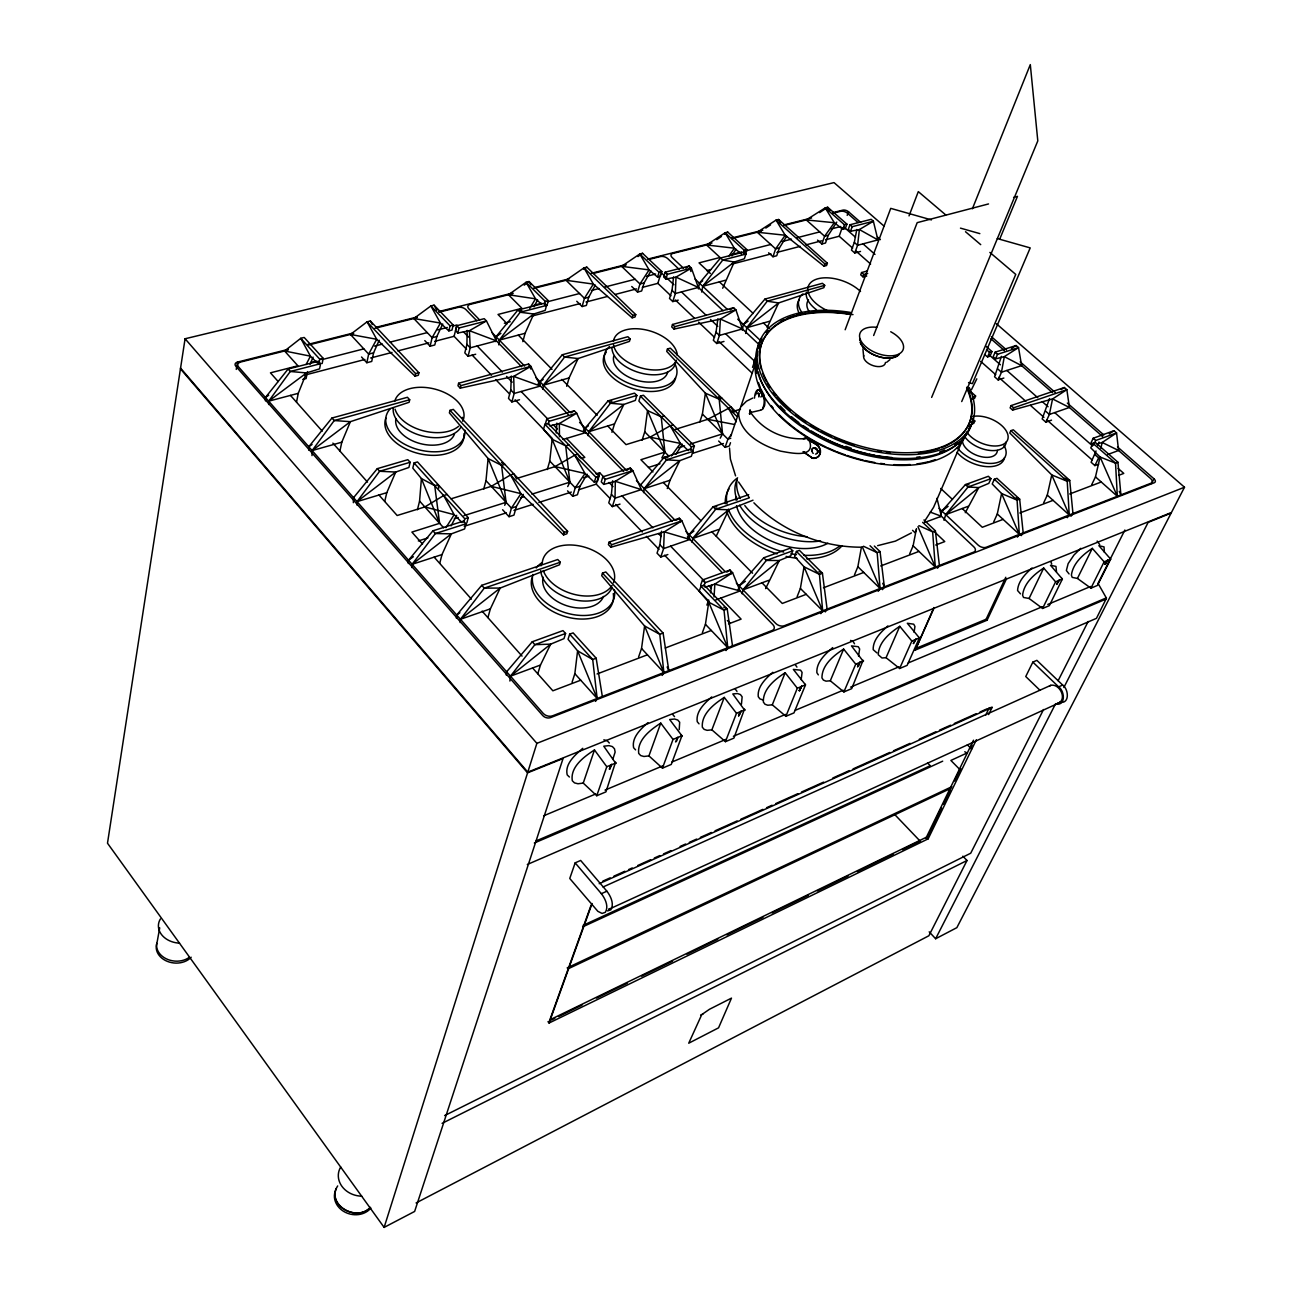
<?xml version="1.0" encoding="UTF-8"?>
<svg xmlns="http://www.w3.org/2000/svg" width="1292" height="1292" viewBox="0 0 1292 1292"><rect width="100%" height="100%" fill="white"/><g stroke="black" fill="none" stroke-linecap="round" stroke-linejoin="round"><path stroke-width="1.5" d="M265.425 400.843L265.441 397.484L288.1 369.027L318.43 361.243L320.626 363.666L319.576 368.85L306.511 372.936L268.688 401.166L268.671 404.525M475.698 354.25L468.075 356.285L464.813 352.877L466.913 344.415L467.171 330.413M308.707 450.117L308.772 446.774L331.963 418.027L407.432 397.29L409.709 399.745L409.112 402.296L350.39 421.677L312.131 450.569L312.002 455.592M519.513 399.745L511.874 401.925L508.499 398.404L510.776 389.942L511.341 376.037M750.394 412.826L750.474 411.163L749.796 414.248L749.99 409.79L751.266 413.375C763.62 430.737 784.405 440.362 805.95 438.602M353.346 502.685L353.556 497.695L377.296 468.657L407.804 459.694L410.145 462.278L408.902 467.462L395.74 472.048L357.028 501.635L356.867 504.962M738.636 413.698C739.945 433.95 763.297 446.289 780.82 451.199C789.88 452.652 814.574 458.757 809.89 442.042A5.313 4.167 46.1 0 0 807.807 439.506M556.254 432.965L556.884 423.098M714.024 597.017L714.864 584.097L732.596 572.695L740.09 590.945L772.858 624.585A6.315 4.086 21.2 0 1 772.212 630.448L552.524 715.833A6.799 4.716 17.3 0 1 543.221 713.41L238.6 366.944A6.185 3.714 10.8 0 1 240.667 362.035L287.987 350.148M408.304 563.506L408.53 560.211L432.933 530.818L463.553 521.096L465.976 523.777L464.603 528.945L451.392 533.854L412.132 564.313L411.89 567.608M417.429 509.775L419.577 501.07L421.418 478.573L412.81 468.14L414.054 462.956L417.51 461.938L468.237 517.672L466.864 522.84M456.415 618.303L456.722 615.024L481.738 585.324L557.756 559.517L560.276 562.246L559.501 564.782L500.182 588.054L460.453 619.272L460.146 622.534M620.015 504.106L612.36 506.609L608.758 502.846L611.407 494.416L612.699 480.753M483.676 489.248L485.986 480.656L488.118 458.531L449.374 412.875L450.004 410.339L453.314 409.402L567.64 531.287L566.865 533.806L563.554 534.92L520.934 493.657L510.534 474.955L491.267 486.357L451.053 498.809M495.563 341.572L496.047 336.744L517.914 310.015L544.32 303.249L546.532 305.445L545.192 310.387L533.758 314.004L499.326 340.119L498.857 344.932M1056.501 571.855L1055.968 566.413L1050.493 565.282L1062.363 579.026L1049.346 605.641L1042.596 608.467L1029.078 598.471L1023.522 597.469L1022.602 595.257C1023.829 583.273 1034.198 574.278 1043.71 568.044L1055.58 581.82L1042.596 608.467M547.291 469.545L549.746 461.05L552.152 439.28L543.512 429.364L544.933 424.325L548.115 423.372L599.052 476.167L597.518 481.205L594.336 482.223L585.018 473.47L574.682 455.188L555.043 466.606L517.091 478.363M678.235 300.132L672.793 301.585L669.514 298.452L672.034 290.393L673.568 276.94M539.475 385.743L539.943 381.738L562.295 354.751L627.896 336.728L630.189 338.972L629.446 341.395L578.105 358.53L543.334 385.21L542.85 389.215M506.238 675.022L506.625 671.775L532.256 641.769L562.973 630.625L565.589 633.484L563.974 638.636L550.667 644.143L510.485 676.168L509.888 681.029M572.065 682.289L574.843 673.665L577.605 650.845L568.044 639.298L569.659 634.162L573.131 632.902L596.161 658.209L602.33 696.469M667.851 554.543L660.761 557.03L657.03 553.138L659.857 544.723L661.52 531.206M1104.369 552.298L1104.03 546.887L1098.878 545.692L1110.668 559.129L1097.409 585.438L1090.916 588.183L1077.431 578.445L1072.182 577.379L1071.391 575.166C1072.909 563.409 1082.922 554.526 1092.321 548.357L1104.127 561.826L1090.916 588.183M642.092 440.168L644.74 431.851L647.518 410.598L638.878 401.053L640.428 396.127L643.416 395.239L694.402 445.934L692.738 450.86M612.828 759.308L615.137 752.073L614.491 748.795L612.408 746.598L609.033 745.613L603.768 746.195L615.848 763.491M638.603 656.982L641.543 648.455L644.595 625.99L601.684 575.651L602.476 573.131L605.803 571.968L663.103 633.064L668.82 670.629L667.14 666.963M723.972 341.443L716.737 343.51L713.346 340.28L716.026 332.205L717.867 318.833M584.646 432.126L585.211 428.137L608.064 400.875L634.501 393.123L636.859 395.465L635.325 400.407L623.842 404.444L588.7 431.722L588.135 435.695M699.65 422.339L702.412 414.118L705.4 393.188L666.688 351.359L667.447 348.953L670.322 348.146L738.12 413.908M702.363 632.725L705.432 624.311L708.743 602.185L699.198 591.268L700.991 586.261L704.172 585.098L727.218 608.984L732.499 645.871M884.083 226.132L834.018 182.608L185.079 338.762L107.494 843.208L384.128 1227.4L414.635 1211.444L563.054 758.533L527.572 772.858L384.128 1227.4M710.503 592.867L711.682 585.244M741.463 704.124L742.141 696.824L740.445 694.579L737.506 693.529L732.79 693.949L744.773 710.358M643.577 492.607L644.256 488.651L666.543 459.823L692.98 451.392L690.542 448.97L664.104 457.368L640.622 484.936M797.116 596.694L800.378 588.425L804.06 566.833L794.532 556.367L796.437 551.458L799.425 550.36L822.423 573.228L827.106 609.097L825.281 611.923M236.258 369.415L237.518 362.083L288.294 349.341M698.407 288.94L699.44 283.174L720.532 257.996L743.691 252.053L745.904 254.072L744.337 258.788L734.244 262.018L702.735 286.275L701.701 292.04M159.707 927.85L157.253 941.432A19.235 14.987 6 0 0 166.184 958.761A19.235 14.987 6 0 0 189.423 957.243M854.497 574.859L857.872 566.687L861.393 547.356M858.518 656.174L859.648 648.972L858.276 646.727L851.476 645.887L863.347 661.488M688.329 538.554L689.088 534.613L713.103 506.771L748.714 494.675M692.076 542.382L692.835 538.441L715.639 509.306L749.36 497.824M860.52 251.439L854.755 252.99L851.476 250.083L854.319 242.379L856.822 229.475M909.665 553.88L913.121 545.805L916.448 528.67M296.546 402.103L298.258 393.333L306.511 372.936L290.28 371.482L288.1 369.027M307.48 371.579L306.107 378.572L302.716 379.444M742.27 330.267L743.417 324.502L764.945 299.082L822.423 283.303L824.7 285.354L823.86 287.68L778.608 302.942L746.808 327.7L745.662 333.449M318.736 364.409L319.77 359.224L300.761 338.31L284.579 350.988L297.903 365.798L270.448 372.839L278.2 381.56M322.16 363.536L323.194 358.352L304.185 337.454L300.761 338.31L310.419 356.156L317.348 363.036M1006.516 578.768L987.088 620.208L915.253 650.086L933.906 607.531M730.723 436.421L756.401 360.775M993.693 521.92L997.295 513.99L1001.607 493.544L992.224 483.983L994.323 479.284L996.923 478.331L1019.663 499.148L1023.183 532.885L1021.245 535.615M339.925 450.956L341.799 442.187L350.39 421.677L334.224 420.546L331.963 418.027M373.582 352.845L371.708 361.453L366.815 362.729L368.672 354.105L376.699 339.279L367.09 321.805L350.455 334.45L368.672 354.105L373.582 352.845L379.186 340.232M738.281 589.814L739.137 585.906L763.733 557.789L790.123 548.212L792.739 550.812L790.833 555.721L779.318 560.534L743.013 589.863L742.141 593.787M1043.629 502.927L1047.295 495.094L1051.769 474.939L1009.795 432.982L1010.812 430.688L1013.316 429.816L1069.711 480.349L1072.958 513.538L1070.987 516.235M679.221 729.609L679.673 722.26L677.783 720.048L674.634 719.014L669.66 719.515L681.918 735.778L671.275 764.428L662.457 768.142L648.923 755.901L643.917 756.482L640.687 755.562L638.7 753.414C637.021 739.848 650.57 729.673 660.761 723.116L673.019 739.428L662.457 768.142M1091.74 484.613L1095.487 476.877L1100.073 457.013L1090.787 447.888L1092.967 443.301L1095.374 442.429L1117.935 462.245L1120.907 494.901L1119.243 491.38M1100.849 448.259L1102.189 442.462L1116.563 432.933L1114.011 430.704L1093.177 438.263L1090.997 442.849L1093.549 445.094M384.741 501.409L386.793 492.656L395.74 472.048L379.622 471.273L377.296 468.657M415.039 376.166L415.636 373.63L367.09 321.805L370.384 320.997L418.931 372.758L418.333 375.278L415.039 376.166L376.699 339.279L350.455 334.45M436.841 336.485L434.806 344.98L430.107 346.208L432.109 337.713L440.427 323.048L430.882 305.946L413.828 318.526L432.109 337.713L436.841 336.485L442.736 324.017M448.825 330.881L450.052 325.842L430.882 305.946L434.047 305.154L453.217 325.035L451.99 330.074L448.825 330.881L440.427 323.048L413.828 318.526M456.819 325.713L459.031 327.99L486.454 320.933L484.242 318.672L456.819 325.713L455.592 330.752L457.804 333.029L469.416 330.687L486.454 320.933L496.419 340.878L521.613 366.75M457.804 333.029L459.031 327.99M466.573 349.292L454.09 336.308L456.9 324.986L453.072 325.972M460.259 388.149L460.889 385.63L530.867 366.347L528.573 364.021L458.612 383.24L457.982 385.759L460.259 388.149L513.683 376.408L530.867 366.347L540.411 386.033L514.168 393.462L511.874 401.925M468.075 356.285L470.207 347.823L469.416 330.687L496.419 340.878L470.207 347.823L466.913 344.415M337.68 1185.927C325.681 1204.612 356.98 1222.539 370.287 1207.277M439.732 563.312L441.993 554.575L451.392 533.854L435.372 533.531L432.933 530.818M463.86 522.21L464.781 518.77L414.054 462.956M522.84 341.653L525.085 333.304L533.758 314.004L520.143 312.244L517.914 310.015L521.807 310.532M544.417 304.718L545.321 301.424L526.07 282.27L508.467 294.754L521.936 308.303L498.001 314.457L507.158 323.759M546.952 305.59L548.293 300.665L529.058 281.527L526.07 282.27L535.534 298.823L541.154 303.846M1003.852 378.055L998.135 379.929L994.565 376.763L1001.413 356.35M502.604 509.742L509.032 516.703L511.438 508.111L520.934 493.657L491.267 486.357M801.169 679.657L802.09 672.421L800.572 670.16L793.353 669.418L805.514 684.841L793.982 712.893L785.875 716.301L772.293 704.818L767.787 705.238L764.977 704.237L763.362 702.057C762.764 688.959 775.168 679.221 785.165 672.728L797.342 688.216L785.875 716.301M523.26 494.352L516.364 506.529L513.958 515.12L509.032 516.703M487.924 617.56L490.379 608.855L500.182 588.054L484.258 588.135L481.738 585.324M545.385 423.905L546.823 418.866L574.31 410.791L576.668 413.198L585.777 432.594L563.005 439.474M548.212 424.664L549.165 421.305L576.668 413.198L559.355 423.55L549.681 425.875M576.749 301.278L582.094 306.543L584.436 298.323L593.351 284.095L583.968 267.88L566.041 280.283L533.774 288.391M595.289 285.096L588.716 297.225L586.374 305.429L582.094 306.543M566.703 386.276L569.11 377.926L578.105 358.53L564.588 357.06L562.295 354.751M567.559 490.863L572.695 496.273L575.247 487.795L585.018 473.47L555.043 466.606M631.74 286.501L637.537 292.073L639.976 283.965L649.101 269.899L639.782 253.991L621.581 266.33L639.976 283.965L644.11 282.9L650.91 270.9M579.026 489.636L596.242 484.129L599.666 472.743L603.671 476.893M642.334 287.389L657.87 283.352L660.567 274.389M940.172 516.687L941.884 511.034L965.447 484.613L988.348 476.296L990.932 478.654L988.832 483.353L978.771 487.601L945.712 514.636L944 520.288M563.554 534.92L564.313 532.385L567.64 531.287M587.166 474.196L579.979 486.277L577.427 494.755L572.695 496.273M588.716 297.225L584.436 298.323L566.041 280.283L593.351 284.095L632.143 317.8L632.87 315.377L635.761 314.602L586.843 267.153L583.968 267.88L632.87 315.377M644.11 282.9L641.656 290.991L637.537 292.073M635.761 314.602L635.018 317.008L632.143 317.8M594.336 482.223L595.87 477.184L599.052 476.167M657.58 277.086L659.049 272.273L661.827 271.562L660.357 276.359L657.58 277.086L649.101 269.899L621.581 266.33M1051.526 420.158L1045.842 422.161L1042.159 418.915L1049.524 398.582M537.795 673.697L540.46 665.041L550.667 644.143L534.872 644.676L532.256 641.769M611.94 432.287L614.508 423.921L623.842 404.444L610.422 403.249L608.064 400.875L611.891 401.231M665.154 272.208L667.366 274.308L691.382 268.122L689.169 266.039L665.154 272.208L663.668 277.005L665.881 279.104L676.007 277.118L691.382 268.122L698.342 287.438L723.035 310.694M603.703 484.403L605.254 479.364L632.773 470.595L630.335 468.092L602.815 476.845L601.264 481.868L603.703 484.403L615.315 481.318L632.773 470.595L641.333 489.603L672.147 521.241M665.881 279.104L667.366 274.308M976.8 378.863L971.471 389.683M672.793 301.585L675.345 293.526L676.007 277.118L698.342 287.438L675.345 293.526L672.034 290.393M180.557 368.123L527.798 772.148L536.874 743.352L1184.506 487.229L996.358 323.711M612.36 506.609L615.024 498.179L615.315 481.318L641.333 489.603L615.024 498.179L611.407 494.416M674.02 329.072L674.779 326.682L735.891 309.838L733.598 307.706L672.486 324.486L671.727 326.892L674.02 329.072L720.403 319.076L735.891 309.838L742.415 328.927L759.728 345.239M610.89 547.227L611.697 544.723L681.869 520.821L679.35 518.237L609.178 542.059L608.37 544.562L610.89 547.227L664.282 531.868L681.869 520.821L689.912 539.458L663.603 548.615L660.761 557.03M914.074 632.289L914.946 626.458L913.735 624.197L907.323 623.261L919.387 637.941L907.129 665.364L899.636 668.513L886.054 657.693L882 657.999L878.253 654.721C878.544 642.092 889.978 632.709 899.781 626.313L911.845 641.042L899.636 668.513M722.68 288.261L734.244 262.018L722.745 260.047L720.532 257.996M743.368 253.539L744.402 250.406L747.018 249.727L745.452 254.427M527.314 864.493L1096.456 618.335L1106.469 598.196L1098.022 583.354L1124.88 530.027M667.286 488.57L670.063 480.236L679.818 460.646L691.317 456.334L692.98 451.392M716.737 343.51L719.418 335.435L720.403 319.076L742.415 328.927L719.418 335.435L716.026 332.205M690.299 450.165L691.414 446.887L694.402 445.934M1098.684 464.183L1094.905 465.605L1091.126 462.261L1096.02 450.973M1097.829 445.611L1099.04 442.025M583.241 783.097L594.481 749.958L606.788 766.721L596.742 795.743L583.241 783.097L577.96 783.76L574.504 782.887L572.308 780.756C569.998 766.98 584.21 756.563 594.481 749.958M768.611 252.796L772.955 256.737L775.636 248.904L785.197 235.241L776.056 220.108L757.257 232.237L775.636 248.904L779.415 247.919L786.683 236.258M779.415 247.919L776.718 255.751L772.955 256.737M825.556 239.779L839.186 236.242L842.142 227.715M575.166 862.862L569.756 878.479L597.857 911.328L602.056 913.428L605.334 912.33C608.952 906.322 605.205 898.715 601.378 893.693L575.166 862.862L580.657 860.456L606.885 891.205C610.696 896.212 614.443 903.819 610.809 909.826L607.515 910.925M609.549 769.176L611.649 764.412L609.549 769.176L610.325 766.156M609.356 768.966L611.164 765.817M753.688 362.422L755.352 357.626M752.525 367.348L754.189 362.535L756.967 361.712M718.643 441.04L725.07 447.371L727.929 439.167L731.385 434.516M767.141 327.683L778.608 302.942L767.238 301.197L764.945 299.082M615.541 762.183L605.948 791.867L596.742 795.743M730.497 442.72L729.35 445.998L725.07 447.371M716.252 536.132L728.769 509.791L753.01 500.198M817.529 240.118L821.857 243.978L824.619 236.242L834.325 222.725L825.249 207.867L806.273 219.931L783.646 225.615M700.684 585.018L702.477 580.011L729.98 570.03L732.596 572.695L705.077 582.708L703.882 586.051M836.764 222.111L828.269 235.289L825.507 243.025L821.857 243.978M549.471 1020.922L591.09 905.159M592.075 903.512L549.084 1023.022L547.986 1021.649M757.257 232.237L785.197 235.241L824.038 266.184L824.877 263.891L827.397 263.213L778.591 219.478L776.056 220.108L824.877 263.891M648.923 755.901L660.761 723.116M827.397 263.213L826.573 265.506L824.038 266.184M847.181 215.376L848.489 211.726A4.183 2.148 19.7 0 0 842.836 210.128L833.082 212.582M828.269 235.289L824.619 236.242L806.273 219.931L834.325 222.725L842.804 229.346L844.451 224.76L846.906 224.13L827.704 207.253L825.249 207.867L844.451 224.76M706.885 605.092L708.71 600.053M846.906 224.13L845.243 228.716L842.804 229.346M850.507 231.268L852.187 226.698L873.376 221.239L871.163 219.317L849.974 224.76L848.311 229.33L850.507 231.268L859.39 229.556L873.376 221.239L877.914 239.908L857.597 245.286L854.755 252.99M675.538 741.915L677.88 737.425L677.073 737.764M676.346 741.592L677.88 737.425M867.336 270.965L861.57 272.547L860.714 274.841L862.991 276.859L866.722 276.068M862.991 276.859L863.847 274.566L867.691 273.516M845.162 329.751L890.737 208.367L931.419 219.898M765.607 588.603L779.318 560.534L766.334 560.421L763.733 557.789M711.876 729.835L724.263 697.389L736.488 713.281L725.442 741.673L711.876 729.835L707.128 730.335L704.124 729.366L702.331 727.202C701.217 713.862 714.169 703.93 724.263 697.389M909.035 215.893L918.305 191.62L945.712 214.908M873.65 335.5L917.175 222.66L988.525 203.942M740.946 711.149L738.766 715.8L739.638 712.845M738.766 715.8L741.14 711.359M738.572 715.59L740.413 712.522M744.483 709.098L733.904 738.12L725.442 741.673M772.293 704.818L785.165 672.728M972.375 208.803L1030.305 64.6L1037.799 140.893L931.645 397.403M799.393 690.752L801.621 686.165L799.393 690.752L800.313 687.828M799.199 690.542L801.056 687.522M310.08 364.376L313.084 357.109M999.766 239.004L1017.45 196.368L1013.59 197.369M830.304 680.787L843.628 649.068L855.74 664.153L843.886 691.931L830.304 680.787L826.024 681.159L823.408 680.109L821.954 677.912C821.825 665.057 833.728 655.496 843.628 649.068M336.098 1188.527C328.733 1207.116 356.867 1221.005 369.98 1208.02M961.716 401.57L1015.754 274.405L989.866 252.408M1110.167 558.548L1110.393 559.662M984.472 354.493L987.572 356.931L989.527 352.328L991.949 351.569L985.957 346.304M991.949 351.569L989.995 356.156L987.572 356.931M858.55 663.813L857.597 666.704L860.036 662.376L855.74 664.153M857.597 666.704L860.036 662.376M859.261 663.523L858.308 666.397M916.48 529.542L915.107 532.756L912.556 530.334M975.605 396.014L974.604 398.307L972.101 399.147L973.086 396.838L975.605 396.014L969.662 390.701M995.131 352.183L993.16 356.77L995.567 358.885L1004.32 356.64L1018.532 347.596L1016.126 345.513L995.131 352.183L997.537 354.299L1018.532 347.596L1021.617 365.652L1052.495 392.671M863.088 660.277L851.686 688.652L843.886 691.931M995.567 358.885L997.537 354.299M963.412 438.101L933.599 507.288L924.458 521.435M972.295 418.769L974.798 421.014L973.797 423.34L970.114 424.81M998.135 379.929L1001.478 372.209L1004.32 356.64L1021.617 365.652L1001.478 372.209L997.892 369.06M886.054 657.693L899.781 626.313M1011.119 405.575L1010.118 407.868L1012.605 410.081L1052.56 398.937L1066.853 389.667L1064.366 387.503L1011.119 405.575L1013.622 407.804L1066.853 389.667L1069.421 407.481L1102.69 436.599M965.269 512.698L978.771 487.601L968.031 487.003L965.447 484.613L969.032 484.807M1012.605 410.081L1013.622 407.804M913.315 643.416L915.77 639.152M913.509 643.594L915.963 639.346M915.253 650.086L934.116 607.886M1045.842 422.161L1049.362 414.457L1052.56 398.937L1069.421 407.481L1049.362 414.457L1045.68 411.195M504.688 505.285L506.076 502.33L501.554 465.378L488.118 458.531L506.076 502.33L463.909 515.653M915.56 648.568L986.119 619.256L1005.79 577.282M1094.276 443.56L1095.729 440.507L1116.563 432.933L1118.581 450.488L1150.574 478.492A5.572 3.052 25.1 0 1 1150.946 483.224L986.087 547.307A5.895 3.488 23.8 0 1 978.206 545.159L939.09 508.402M1029.078 598.471L1043.71 568.044M1094.905 465.605L1098.604 457.901L1094.825 454.558M925.896 838.25L973.506 740.203M985.731 715.057L989.22 707.871L992.143 707.354L988.638 714.573M927.559 836.667L549.859 1019.84L549.084 1023.022L928.157 838.847L927.058 837.701L941.529 807.936M943.273 804.335L950.25 789.961M954.61 780.982L960.731 768.401M970.324 748.649L972.068 745.048M976.364 739.783L928.157 838.847L927.058 837.701M1056.598 584.226L1059.101 580.108M1056.791 584.404L1059.295 580.286M567.705 486.567L569.869 482.158L565.702 445.869L552.152 439.28L569.869 482.158L531.9 494.158M1059.618 702.137C1069.905 704.528 1068.807 689.201 1062.654 685.051L1036.862 660.357L1032.857 662.118L1025.751 676.54L1039.963 690.267M1077.431 578.445L1092.321 548.357M1107.696 560.34L1105.193 564.41L1107.115 560.583M1104.999 564.233L1107.519 560.163M681.401 735.067L681.692 736.359M1151.56 483.579L1153.966 478.799L1117.499 446.919M962.847 856.192L967.014 860.504L928.867 935.763L416.089 1202.933M1043.548 709.502L970.712 853.221L444.61 1115.594M1058.116 680.755L1088.171 621.468M929.19 931.839L935.634 938.751L1055.629 703.655M1063.865 687.489L1148.136 522.388L1171.133 513.102L956.855 927.656L935.634 938.751M306.139 364.489L310.419 356.156L284.579 350.988M533.984 306.818L537.601 299.825M1184.506 487.229L1171.456 512.472L527.798 772.148M762.764 408.143L763.75 405.446A10.223 4.361 -89.9 0 0 764.186 400.31L763.911 398.404M661.843 457.901L664.895 452.119L661.213 416.815L647.518 410.598L664.895 452.119L640.897 459.71L652.945 471.951M451.037 525.876L456.674 515.346M720.209 438.182L722.551 433.886L719.176 399.196L705.4 393.188L722.551 433.886L690.251 444.093M804.997 684.179L805.287 685.422M595.547 701.394L597.162 698.487L592.705 659.501L569.659 634.162M662.182 675.441L663.862 672.551L659.792 634.307L602.476 573.131M918.87 637.295L919.129 638.49M731.902 255.945L735.956 249.211M529.72 308.417L535.534 298.823L508.467 294.754M726.023 650.587L727.767 647.712L724.037 610.179L700.991 586.261M445.982 527.653L454.154 514.684L443.673 495.547L424.858 506.932L397.161 515.508L378.96 495.014M1061.862 578.428L1062.105 579.575M675.813 454.413L682.321 444.206M820.84 613.652L822.665 610.825L819.435 574.342L796.437 551.458M878.237 591.3L880.094 588.506L877.171 552.669L870.049 545.741M882.501 589.637L884.374 586.843L880.046 551.587L874.329 546.048M729.124 255.864L734.357 248.193L725.151 232.77L706.546 244.979L720.064 257.479L699.02 262.874L710.39 273.484M937.491 568.222L939.397 565.46L935.392 530.802L923.958 519.965M1017.385 537.117L1019.323 534.387L1017.079 500.117L994.323 479.284M671.388 455.963L680.416 443.431L670.209 425.779L650.054 437.197L626.055 444.626L607.708 425.972M1067.273 517.688L1069.243 514.991L1067.224 481.286L1010.812 430.688M701.168 1015.916L688.733 1043.209L718.562 1027.834L731.482 998.118L709.453 1009.294L700.684 1015.351L702.993 1013.994M741.301 406.382L746.501 401.182L752.848 398.017M806.127 452.685L803.382 452.022L812.377 458.03A9.464 7.558 37.7 0 0 819.984 454.235A9.464 7.558 37.7 0 0 817.804 445.191L807.839 439.264A4.474 3.408 53.5 0 0 805.32 438.198L804.496 438.263A10.352 7.865 53.4 0 0 803.204 438.747M812.167 458.24A9.464 7.413 45.8 0 0 819.548 454.671A9.464 7.413 45.8 0 0 817.578 445.417L817.804 445.191M760.794 396.967L761.925 396.16A5.265 2.245 -89.9 0 1 763.265 396.919L759.421 389.877L763.653 397.015A4.425 2.164 86.3 0 1 764.67 399.325L764.816 400.31A10.207 4.974 86.3 0 1 764.589 405.446L762.845 409.079L760.6 410.291M1080.823 548.309L1073.975 555.011L1068.145 563.619L1066.368 570.531L1069.065 573.939M1032.001 567.995C1025.412 573.89 1018.08 581.19 1017.563 590.525L1020.518 593.884M887.895 625.909C881.015 631.998 872.859 639.75 873.182 649.634L876.929 652.928M772.842 672.292C765.881 678.445 757.177 686.537 758.259 696.679L759.874 698.859L762.7 699.876M832.726 647.599C825.394 653.978 816.221 662.085 816.867 672.68L818.32 674.876M711.714 696.937C704.705 703.123 695.677 711.408 697.228 721.663L699.02 723.843M749.36 413.811L750.813 412.584L749.505 413.408M582.773 748.31C575.263 754.835 564.588 763.798 567.204 774.893L569.401 777.025M647.97 722.632C640.913 728.85 631.562 737.344 633.597 747.713L635.583 749.877M886.732 362.245L890.01 359.596M941.884 511.034L948.118 506.335M524.213 285.161L529.058 281.527L530.947 284.838M739.137 585.906L745.403 581.238M689.088 534.613L693.933 531.044M583.839 269.35L586.843 267.153M456.722 615.024L459.871 612.731M408.53 560.211L413.375 556.723M743.417 324.502L748.116 321.127M585.211 428.137L588.361 425.859M637.973 256.575L642.56 253.297L661.827 271.562M699.44 283.174L702.687 280.849M539.943 381.738L543.205 379.428M496.047 336.744L500.892 333.336M308.772 446.774L312.066 444.464M265.441 397.484L268.688 395.239M716.753 239.682L721.469 236.436M724.618 234.272L727.767 232.108L747.018 249.727M765.817 228.07L770.613 224.84M1109.214 433.886L1114.011 430.704M819.612 212.599L827.704 207.253L829.706 210.564M610.002 908.518L608.71 909.358L1059.198 702.832C1066.998 697.89 1059.246 683.436 1050.8 685.325L603.057 886.99M1061.2 389.57L1064.366 387.503M726.766 572.098L729.98 570.03L731.369 573.793M1011.394 348.517L1016.126 345.513M676.152 520.24L679.35 518.237L680.706 521.71M1049.362 686.213L1050.8 685.325M627.153 470.046L630.335 468.092L631.804 471.661M570.854 412.859L574.31 410.791M730.158 309.741L733.598 307.706M685.745 268.042L689.169 266.039L690.929 271.53M911.409 532.934L895.421 541.122L877.639 545.66M675.409 429.332L707.725 419.335L731.046 407.045L734.082 412.229M1104.127 561.826L1110.668 559.129M1055.58 581.82L1062.363 579.026M911.845 641.042L919.387 637.941M797.342 688.216L805.514 684.841M736.488 713.281L745.016 709.776M673.019 739.428L681.918 735.778M606.788 766.721L616.058 762.91M442.09 1123.346L967.014 860.504M551.28 1020.05L554.898 1018.29M558.515 1016.529L582.046 1005.111M596.533 998.086L627.298 983.164M641.769 976.138L672.534 961.2M687.021 954.174L717.787 939.252M726.831 934.859L763.023 917.288M772.067 912.911L808.275 895.34M817.319 890.947L848.085 876.024M857.129 871.632L893.321 854.06M902.381 849.668L920.469 840.898M567.156 967.902L951.833 786.699M568.399 968.693L951.073 788.249M582.627 926.881L942.692 761.166M583.096 925.363L930.272 765.72L927.543 762.942M601.378 893.693L606.885 891.205M1032.857 662.118L1058.665 686.86L1062.654 685.051M602.799 881.144L610.163 877.849M613.845 876.202L624.876 871.244M628.558 869.597L632.24 867.949M637.763 865.478L650.651 859.697M654.317 858.049L659.841 855.562M663.523 853.915L670.887 850.621M680.093 846.486L685.6 844.015M689.282 842.368L696.646 839.073M700.329 837.41L711.359 832.468M715.041 830.821L737.134 820.921M740.8 819.257L762.894 809.357M766.56 807.71L772.083 805.239M775.765 803.592L797.842 793.676M801.524 792.028L823.602 782.128M832.807 778.01L849.377 770.581M853.043 768.934L889.849 752.428M893.531 750.781L910.085 743.352M919.29 739.218L935.844 731.789M939.526 730.142L950.573 725.2M954.255 723.536L976.332 713.636M980.014 711.989L987.379 708.694M599.197 883.696L992.143 707.354M751.25 412.358L760.52 410.226M536.148 840.914L1106.42 597.841M534.339 842.998L1106.34 598.939M543.641 815.817L595.725 793.982M605.027 790.09L662.699 765.898M672.002 762.005L725.959 739.379M733.388 736.262L785.488 714.411M794.79 710.519L843.159 690.235M850.604 687.118L898.974 666.833M908.276 662.925L1042.224 606.772M1047.796 604.43L1090.593 586.487M611.003 764.977L611.859 764.638M580.722 680.206L552.863 690.8L532.579 667.964M597.082 673.972L647.421 654.802M665.267 648.003L711.311 630.464M728.575 623.891L741.107 619.126L720.791 598.115M806.256 594.32L782.29 603.445L762.005 582.821M823.488 587.763L863.734 572.437M880.74 565.961L918.967 551.409M935.731 545.014L944.775 541.574L934.697 532.029M1003.093 519.368L982.308 527.281L962.201 508.515M1019.872 512.989L1053.077 500.343M1069.76 493.98L1101.236 481.997M1118.614 475.375L1123.782 473.405L1118.113 468.415M596.161 658.209L592.705 659.501L577.605 650.845L597.162 698.487L574.843 673.665M663.103 633.064L659.792 634.307L644.595 625.99L663.862 672.551L641.543 648.455M880.046 551.587L877.171 552.669L863.46 546.241M935.392 530.802L932.646 531.836L918.903 525.634M1117.935 462.245L1115.529 463.15L1100.073 457.013L1117.338 496.29L1095.487 476.877M540.46 665.041L510.485 676.168L534.872 644.676L565.589 633.484M715.542 600.053L740.09 590.945L714.864 584.097L704.947 587.198M768.788 580.302L743.013 589.863L766.334 560.421L792.739 550.812M924.62 522.469L941.367 516.251L973.845 546.855A5.911 3.521 23.7 0 1 973.78 552.088L784.325 625.732A6.298 4.054 21.4 0 1 775.781 623.455L736.327 583.015M968.096 506.335L945.712 514.636L968.031 487.003L990.932 478.654M1107.583 454.574L1118.581 450.488L1102.189 442.462L1097.005 444.044M490.379 608.855L460.453 619.272L484.258 588.135L560.276 562.246M718.643 529.478L692.835 538.441L728.769 509.791L715.639 509.306L713.103 506.771L716.866 506.916M970.986 422.322L974.798 421.014M441.993 554.575L412.132 564.313L435.372 533.531L465.976 523.777M670.063 480.236L644.256 488.651L679.818 460.646L666.543 459.823L664.104 457.368L667.899 457.61M516.364 506.529L511.438 508.111L485.986 480.656M579.979 486.277L575.247 487.795L549.746 461.05M730.788 438.246L727.929 439.167L702.412 414.118M418.317 540.96L427.878 537.908M464.232 526.296L506.319 512.859M513.974 510.405L533.111 504.3M538.845 502.459L571.371 492.074M648.487 467.446L660.018 463.763M692.673 453.33L723.391 443.511M439.603 523.325L421.418 478.573L434.726 485.695L439.603 523.325L411.89 532.094L422.549 544.077M454.332 518.673L458.159 517.462M520.498 497.759L524.294 496.564M583.564 477.83L588.926 476.134M596.08 473.873L599.666 472.743M678.849 447.71L684.55 445.902M464.781 518.77L468.237 517.672M580.98 458.579L584.824 457.384L566.494 438.424M732.887 411.534L740.477 409.193M443.673 495.547L447.129 494.481M510.534 474.955L513.845 473.938L516.671 479.025M574.682 455.188L577.863 454.219L579.753 457.53M670.209 425.779L673.197 424.858M859.874 662.053L863.589 660.923M434.726 485.695L438.166 484.645L438.796 488.134M501.554 465.378L504.865 464.361L501.506 462.665M565.702 445.869L568.884 444.9M661.213 416.815L664.201 415.911M719.176 399.196L722.05 398.324L718.61 396.822M386.793 492.656L357.028 501.635L379.622 471.273L410.145 462.278M614.508 423.921L588.7 431.722L610.422 403.249L636.859 395.465M341.799 442.187L312.131 450.569L334.224 420.546L409.709 399.745M569.11 377.926L543.334 385.21L564.588 357.06L630.189 338.972M769.37 321.32L746.808 327.7L767.238 301.197L824.7 285.354M415.636 373.63L418.931 372.758M298.258 393.333L268.688 401.166L290.28 371.482L320.626 363.666M525.085 333.304L499.326 340.119L520.143 312.244L546.532 305.445M725.313 280.299L702.735 286.275L722.745 260.047L745.904 254.072M304.718 375.116L364.861 359.483M370.675 357.981L392.025 352.441M397.839 350.923L428.879 342.865M434.693 341.346L454.09 336.308M504.365 323.242L510.195 321.724M531.577 316.169L580.156 303.555M585.987 302.037L607.353 296.482M615.121 294.463L636.504 288.907M706.772 270.642L710.665 269.64M732.096 264.069L771.033 253.943M776.88 252.425L800.249 246.352M806.095 244.85L821.664 240.796M310.597 362.535L316.298 361.066M321.999 359.612L363.827 348.872M374.583 346.111L382.384 344.108M390.184 342.105L427.248 332.609M437.73 329.912L447.323 327.457M533.984 305.219L541.574 303.265M547.275 301.811L579.543 293.526M591.429 290.474L599.02 288.536M604.704 287.066L635.083 279.282M646.517 276.343L655.642 274.001M731.773 254.476L741.511 251.972M745.403 250.971L770.743 244.479M782.064 241.572L791.479 239.149M797.132 237.696L819.742 231.898M831.127 228.975L840.801 226.504M319.77 359.224L323.194 358.352M450.052 325.842L453.217 325.035M545.321 301.424L548.293 300.665M308.675 344.948L353.717 333.627M374.841 328.313L416.961 317.735M439.248 312.131L458.079 307.399A5.733 3.311 14.5 0 1 465.879 309.563L476.78 320.739M512.908 293.623L470.143 304.379A5.717 3.278 14.7 0 0 468.802 308.82L479.703 319.996M593.109 273.484L625.716 265.296M648.859 259.466L660.438 256.559A5.346 2.923 17.5 0 1 667.706 258.594L679.221 269.43M710.471 243.994L672.874 253.442A5.329 2.891 17.7 0 0 672.098 257.479L683.613 268.3M731.902 238.616L761.036 231.3M832.952 213.228L840.624 211.29A5.023 2.584 19.6 0 1 847.423 213.212L858.001 222.482M307.819 344.447L352.732 333.158M376.166 327.28L417.171 316.992M438.65 311.598L512.843 292.977M534.323 287.583L569.465 278.765M590.945 273.371L626.103 264.537M647.583 259.159L712.021 242.977M731.547 238.067L762.781 230.234M784.26 224.84L811.602 217.977M642.56 253.297L639.782 253.991L659.049 272.273M727.767 232.108L725.151 232.77L744.402 250.406M1057.47 703.123L1059.198 702.832M804.173 438.586L805.029 438.473M862.426 547.194C822.406 547.55 781.983 531.497 753.898 502.814M706.546 244.979L734.357 248.193L741.43 253.943M811.974 451.215A3.278 2.568 45.7 0 1 813.847 448.049L816.14 448.712A3.278 2.616 37.5 0 1 817.093 449.568M813.847 448.049L815.026 448.211M1055.645 703.962C1065.932 706.353 1064.802 691.01 1058.665 686.86M707.725 419.335L734.454 424.47M650.054 437.197L680.416 443.431L688.426 450.617M424.858 506.932L454.154 514.684L462.084 522.614M968.532 382.577L972.392 383.659L1030.208 247.903L997.279 238.568M960.473 228.135L979.837 233.626M603.848 739.815L607.256 740.8L609.34 743.013M689.912 539.458L664.282 531.868L663.603 548.615L659.857 544.723M585.777 432.594L559.355 423.55L559.468 436.761M540.411 386.033L513.683 376.408L514.168 393.462L510.776 389.942M930.288 512.133L941.367 516.251L936.942 498.308M964.769 751.766L967.046 752.978L950.88 760.439L960.117 769.79M1064.56 478.234L1069.711 480.349L1067.224 481.286L1051.769 474.939L1069.243 514.991L1047.295 495.094M1016.223 497.695L1019.663 499.148L1017.079 500.117L1001.607 493.544L1019.323 534.387L997.295 513.99M850.572 640.412L853.14 641.543L854.513 643.804M818.999 571.565L822.423 573.228L819.435 574.342L804.06 566.833L822.665 610.825L800.378 588.425M723.811 607.208L727.218 608.984L724.037 610.179L708.743 602.185L727.767 647.712L705.432 624.311M877.914 239.908L859.39 229.556L857.597 245.286L854.319 242.379M807.807 439.506L817.578 445.417M812.377 458.03L803.188 451.602M1097.15 541.073L1099.718 544.578M965.512 231.72L980.725 244.656M848.489 211.726L860.65 222.369M877.365 236.985L880.401 239.634M991.352 336.631L1006.549 349.922M1020.228 361.873L1055.176 392.445M1067.337 403.072L1103.82 434.952M990.883 338.746L1004.465 350.633M849.974 224.76L852.187 226.698M1093.177 438.263L1095.729 440.507M986.523 349.696L989.527 352.328M1092.967 443.301L1115.529 463.15L1117.338 496.29M844.144 227.247L855.466 237.211M863.008 243.849L874.991 254.411M989.01 354.767L1000.412 364.812M1006.839 370.465L1037.767 397.694M1042.176 401.57L1048.07 406.754M1054.692 412.6L1092.564 445.918M839.186 236.242L852.655 248.145M855.643 250.793L870.614 264.02M980.644 361.34L995.712 374.68M998.732 377.345L1025.864 401.344M1030.386 405.349L1043.952 417.348M1046.972 420.013L1092.208 460.017M861.57 272.547L863.847 274.566M719.369 281.866L753.268 313.504M763.378 322.935L769.16 328.329M940.705 488.457L952.479 499.439M695.112 279.12L727.493 309.547M737.684 319.124L760.988 341.023M661.1 272.596L673.891 284.741M681.465 291.895L706.159 315.329M710.519 319.463L717.787 326.359M725.539 333.707L755.868 362.454M754.189 362.535L756.967 365.168M922.633 522.339L932.646 531.836L935.295 567.059L913.121 545.805M657.87 283.352L670.952 295.82M675.312 299.97L694.208 317.961M698.568 322.128L714.541 337.357M718.901 341.508L752.332 373.34M672.486 324.486L674.779 326.682M667.447 348.953L736.666 416.185M857.872 566.687L880.094 588.506L862.507 547.227M989.22 707.871L990.399 709.033M986.119 619.256L987.088 620.208M640.428 396.127L691.414 446.887M967.369 744.822L971.616 749.085M644.74 431.851L668.917 456.173M518.302 335.096L552.023 369.367M561.907 379.412L597.162 415.249M663.264 482.449L700.942 520.741M712.102 532.094L752.558 573.212M491.961 332.561L524.665 366.088M535.938 377.635L569.724 412.261M579.575 422.355L626.588 470.546M636.423 480.624L674.925 520.095M686.084 531.529L725.119 571.532M538.15 383.724L568.335 414.684M583.451 430.204L623.665 471.483M687.409 536.907L722.18 572.582M463.44 331.753L468.673 337.164M477.184 345.981L502.378 372.048M506.561 376.392L512.165 382.19M521.144 391.492L547.663 418.915M553.234 424.697L557.417 429.025M609.033 482.433L613.054 486.6M622.033 495.886L652.864 527.798M658.468 533.596L661.262 536.503M670.613 546.177L704.673 581.416M708.759 585.647L711.472 588.458M546.823 418.866L549.165 421.305M602.815 476.845L605.254 479.364M702.477 580.011L705.077 582.708M544.933 424.325L595.87 477.184M472.129 355.058L491.541 375.245M495.708 379.573L509.565 393.995M515.12 399.761L552.556 438.715M596.242 484.129L610.195 498.631M615.767 504.445L642.269 531.997M646.452 536.358L659.017 549.407M664.589 555.221L709.227 601.636M727.364 620.499L730.158 623.406M895.098 814.929L920.195 841.189M424.793 340.62L430.107 346.208M458.612 383.24L460.889 385.63M609.178 542.059L611.697 544.723M450.004 410.339L564.313 532.385M361.518 356.996L366.815 362.729M419.577 501.07L443.624 527.798M290.474 395.4L322.225 431.14M332.884 443.124L367.509 482.11M434.144 557.143L471.435 599.133M482.094 611.116L522.049 656.11M185.079 338.762L536.874 743.352M180.444 368.85L527.572 772.858M672.631 714.411L674.521 716.64M735.293 689.12L736.989 691.365M748.94 497.113L738.556 481.981M795.404 664.847L796.938 667.108M778.591 219.478L780.626 222.838M728.171 407.933L736.262 421.757M434.047 305.154L436.906 310.29M370.384 320.997L372.306 324.486M882.727 583.306L884.374 586.843M758.242 393.285A3.23 1.163 -86.4 0 1 758.646 393.721L758.953 394.577M528.573 364.021L530.883 369.076M917.966 526.7L935.295 567.059M1050.88 561.729L1051.736 564.006M735.568 475.86L730.4 459.096L729.512 448.033M758.937 394.545L759.163 395.723M862.911 348.775L863.621 356.35M758.178 348.42A112.872 63.518 20.9 0 1 759.212 345.255M757.451 355.881A112.937 63.502 20.9 0 1 757.774 351.602M758.372 348.275A112.937 63.502 20.9 0 1 761.521 339.715M766.204 332.738A112.937 63.502 20.9 0 1 768.142 330.607M780.4 321.546A112.937 63.502 20.9 0 1 783.323 320.077M787.991 318.09A112.937 63.502 20.9 0 1 794.693 315.862M796.453 315.393A112.937 63.502 20.9 0 1 805.659 313.471M811.505 312.696A112.937 63.502 20.9 0 1 841.706 312.987M845.049 313.391A112.937 63.502 20.9 0 1 853.011 314.618M967.934 388.65A112.937 63.502 20.9 0 1 969.888 393.252M898.974 354.638A21.512 11.822 20.8 0 1 878.124 356.544A21.512 11.822 20.8 0 1 860.197 342.332M859.794 340.62A21.512 11.822 20.8 0 1 859.729 338.988M898.715 354.509A21.221 11.66 20.8 0 1 878.14 356.382A21.221 11.66 20.8 0 1 860.472 342.364M885.488 362.422A11.466 6.347 20.8 0 1 873.392 365.733A11.466 6.347 20.8 0 1 863.767 355.526M890.721 331.753A23.062 12.645 20.8 0 1 897.875 354.509A23.062 12.645 20.8 0 1 862.523 343.268A23.062 12.645 20.8 0 1 876.735 327.312M966.594 387.875A111.128 62.452 20.9 0 1 950.476 443.447M949.039 444.238A111.128 62.452 20.9 0 1 941.222 447.726M939.542 448.34A111.128 62.452 20.9 0 1 918.224 452.862M889.978 452.652A111.128 62.452 20.9 0 1 886.473 452.248M881.16 451.489A111.128 62.452 20.9 0 1 877.591 450.892M854.254 445.11A111.128 62.452 20.9 0 1 848.892 443.334M847.116 442.704A111.128 62.452 20.9 0 1 841.835 440.717M840.075 440.023A111.128 62.452 20.9 0 1 834.874 437.843M831.45 436.308A111.128 62.452 20.9 0 1 826.379 433.902M824.716 433.062A111.128 62.452 20.9 0 1 821.421 431.35M818.175 429.59A111.128 62.452 20.9 0 1 814.994 427.781M813.427 426.845A111.128 62.452 20.9 0 1 810.326 424.955M805.804 422.032A111.128 62.452 20.9 0 1 802.865 420.029M801.428 419.012A111.128 62.452 20.9 0 1 795.872 414.829M790.639 410.517A111.128 62.452 20.9 0 1 777.106 396.967M775.814 395.417A111.128 62.452 20.9 0 1 773.375 392.3M770.064 387.616A111.128 62.452 20.9 0 1 767.19 382.9M766.334 381.334A111.128 62.452 20.9 0 1 762.781 373.55M761.246 368.931A111.128 62.452 20.9 0 1 850.604 314.505M957.453 442.526A112.856 63.518 20.9 0 1 954.933 444.4M944.71 450.036A112.856 63.518 20.9 0 1 939.704 451.974M851.218 448.163A112.856 63.518 20.9 0 1 845.792 446.305M757.128 353.459A112.856 63.518 20.9 0 1 757.613 350.681M758.291 347.984A112.856 63.518 20.9 0 1 759.179 345.352M970.244 425.359A112.856 63.518 20.9 0 1 968.58 429.186M972.036 422.29A113.744 64.051 20.9 0 1 838.524 444.868A113.744 64.051 20.9 0 1 761.957 338.246M972.795 418.123A113.744 64.051 20.9 0 1 972.343 420.917M969.21 387.503A113.825 63.954 20.9 0 1 893.596 454.154A113.825 63.954 20.9 0 1 759.228 369.205A113.825 63.954 20.9 0 1 850.443 312.406M966.901 387.148A111.16 62.452 20.9 0 1 892.998 452.168A111.16 62.452 20.9 0 1 761.812 369.221A111.16 62.452 20.9 0 1 850.879 313.778M966.481 433.143A111.629 63.147 20.9 0 1 843.579 454.849A111.629 63.147 20.9 0 1 756.321 358.368M966.577 432.788A111.839 63.066 20.9 0 1 964.575 436.066M959.843 441.751A111.839 63.066 20.9 0 1 850.992 450.908A111.839 63.066 20.9 0 1 759.599 376.731M759.115 375.132A111.839 63.066 20.9 0 1 758.291 371.983M757.693 368.866A111.839 63.066 20.9 0 1 757.322 365.781M961.361 441.218A110.708 62.646 20.9 0 1 959.003 444.319M935.392 459.613A110.708 62.646 20.9 0 1 929.982 461.292M928.108 461.793A110.708 62.646 20.9 0 1 916.949 463.876M910.133 464.539A110.708 62.646 20.9 0 1 893.854 464.652M884.374 463.876A110.708 62.646 20.9 0 1 880.53 463.392M874.7 462.488A110.708 62.646 20.9 0 1 864.897 460.517M863.266 460.13A110.708 62.646 20.9 0 1 846.922 455.43M845.291 454.865A110.708 62.646 20.9 0 1 837.248 451.893M835.666 451.247A110.708 62.646 20.9 0 1 827.801 447.856M826.266 447.129A110.708 62.646 20.9 0 1 779.044 414.506M773.343 408.207A110.708 62.646 20.9 0 1 771.276 405.656M764.25 395.352A110.708 62.646 20.9 0 1 760.923 388.908M760.229 387.293A110.708 62.646 20.9 0 1 758.452 382.529M756.353 373.178A110.708 62.646 20.9 0 1 756.208 364.263M920.017 456.803A109.109 61.515 20.9 0 1 916.722 457.223M891.932 457.53A109.109 61.515 20.9 0 1 876.784 455.624M874.862 455.268A109.109 61.515 20.9 0 1 869.064 454.106M867.126 453.67A109.109 61.515 20.9 0 1 811.538 431.108M808.243 429.041A109.109 61.515 20.9 0 1 803.43 425.843M798.811 422.532A109.109 61.515 20.9 0 1 791.592 416.799M784.987 410.84A109.109 61.515 20.9 0 1 780.207 405.946M817.691 450.633A3.278 2.616 37.5 0 1 817.545 452.765M811.812 451.376A3.278 2.568 45.7 0 1 813.685 448.211A3.278 2.568 45.7 0 1 817.384 450.94A3.278 2.568 45.7 0 1 815.51 454.09M813.266 453.379A3.278 2.568 45.7 0 1 812.361 452.475M757.177 393.333A3.23 1.373 -89.9 0 1 758.856 396.983M756.741 391.928A9.335 3.375 -86.4 0 1 759.874 389.861M755.804 394.722A9.335 3.375 -86.4 0 1 756.224 393.22M754.512 398.13A9.335 3.973 -89.9 0 1 759.421 389.877M813.379 448.033A3.278 2.616 36.2 0 1 816.786 448.615M818.127 450.633A3.278 2.616 36.2 0 1 818.159 451.748M758.743 393.285A3.23 1.373 -89.9 0 1 759.244 393.721M972.779 416.492A23.191 13.001 22.8 0 1 1004.352 428.266A23.191 13.001 22.8 0 1 997.489 445.885A23.191 13.001 22.8 0 1 966.723 432.061M1006.113 442.009A23.159 13.017 22.8 0 1 989.091 450.343A23.159 13.017 22.8 0 1 964.736 436.664M1004.514 457.675A27.665 15.665 22.9 0 1 984.859 466.46A27.665 15.665 22.9 0 1 956.984 452.329M1004.013 445.465A27.697 15.649 22.9 0 1 991.885 463.408A27.697 15.649 22.9 0 1 957.437 447.888M997.392 450.472A18.459 10.433 22.9 0 1 979.239 456.189A18.459 10.433 22.9 0 1 962.443 440.136M676.427 360.226A32.978 18.976 17.5 0 1 643.125 368.43A32.978 18.976 17.5 0 1 613.522 344.706M613.474 341.282A32.978 18.976 17.5 0 1 646.145 329.945A32.978 18.976 17.5 0 1 677.283 355.332M675.7 361.808A32.93 18.992 17.5 0 1 643.012 373.582A32.93 18.992 17.5 0 1 611.923 347.806M675.603 378.023A37.452 21.786 17.5 0 1 629.834 387.552A37.452 21.786 17.5 0 1 606.336 352.118M667.673 372.193A28.117 16.328 17.5 0 1 636.617 380.203A28.117 16.328 17.5 0 1 613.748 356.269M675.054 364.199A37.5 21.77 17.5 0 1 636.714 386.001A37.5 21.77 17.5 0 1 609.533 346.563M612.02 585.583A37.193 24.144 17.2 0 1 575.974 594.788A37.193 24.144 17.2 0 1 543.302 570.531M542.204 563.893A37.193 24.144 17.2 0 1 583.273 546.791A37.193 24.144 17.2 0 1 613.506 582.757M611.891 587.747A37.129 24.16 17.2 0 1 573.196 599.553A37.129 24.16 17.2 0 1 540.734 570.563M541.09 565.767A37.129 24.16 17.2 0 1 542.075 562.763M613.296 593.593A42.2 27.665 17.2 0 1 571.112 617.98A42.2 27.665 17.2 0 1 531.9 578.025M603.525 596.452A31.702 20.737 17.2 0 1 567.01 605.819A31.702 20.737 17.2 0 1 543.189 577.153M614.443 590.056A42.265 27.649 17.2 0 1 572.227 614.427A42.265 27.649 17.2 0 1 532.95 574.456M536.196 567.947A42.265 27.649 17.2 0 1 541.946 562.698M827.542 310.694A30.911 16.699 20 0 1 807.888 290.619M807.823 289.085A30.911 16.699 20 0 1 827.833 277.845A30.911 16.699 20 0 1 860.52 291.524M816.447 309.757A30.863 16.715 20 0 1 806.337 292.202M799.538 313.924A35.126 19.186 20 0 1 799.312 299.728M801.573 312.066A35.159 19.154 20 0 1 802.962 293.93M809.163 311.647A26.373 14.373 20 0 1 808.469 299.97M458.66 426.263A35.514 21.641 14 0 1 422.92 430.704A35.514 21.641 14 0 1 395.029 409.144M394.706 401.424A35.514 21.641 14 0 1 435.452 389.247A35.514 21.641 14 0 1 463.247 419.884M461.196 426.635A35.465 21.657 14 0 1 421.693 435.759A35.465 21.657 14 0 1 393.22 408.353M462.439 417.332A35.465 21.657 14 0 1 462.73 421.208M463.957 433.708A40.327 24.823 13.9 0 1 421.386 454.138A40.327 24.823 13.9 0 1 385.84 418.043M454.477 434.015A30.281 18.605 14 0 1 420.255 443.592A30.281 18.605 14 0 1 395.95 418.624M464.878 430.171A40.375 24.806 14 0 1 417.122 449.309A40.375 24.806 14 0 1 390.216 408.805M370.885 1208.036A20.091 17.264 13.2 0 1 346.111 1212.687A20.091 17.264 13.2 0 1 335.048 1191.773M361.695 1196.15A22.255 18.976 13.4 0 1 341.879 1186.266A22.255 18.976 13.4 0 1 340.733 1167.031M179.523 943.144A21.092 16.311 6.3 0 1 160.402 918.983M191.184 957.227A19.218 14.987 5.9 0 1 167.314 961.361A19.218 14.987 5.9 0 1 156.897 943.354M842.029 545.741A63.906 39.035 20.7 0 1 806.628 558.79M796.97 558.257A63.906 39.035 20.7 0 1 786.069 556.4M777.025 553.864A63.906 39.035 20.7 0 1 726.588 510.857M725.297 503.767A63.906 39.035 20.7 0 1 729.011 488.909M827.849 543.254A54.135 33.011 20.7 0 1 773.827 542.155A54.135 33.011 20.7 0 1 736.537 505.657M735.988 500.133A54.135 33.011 20.7 0 1 736.343 496.613M839.461 546.145A63.986 39.018 20.7 0 1 804.028 555.302M796.502 554.639A63.986 39.018 20.7 0 1 791.027 553.751M783.743 552.072A63.986 39.018 20.7 0 1 728.349 509.048M726.976 504.009A63.986 39.018 20.7 0 1 737.619 477.814M806.999 536.713A59.384 35.901 20.6 0 1 744.806 505.543M740.397 498.599A59.384 35.901 20.6 0 1 737.231 479.171M820.614 540.928A59.271 35.934 20.6 0 1 739.605 505.204M737.086 499.972A59.271 35.934 20.6 0 1 736.666 480.43M237.518 362.083A5.168 3.101 10.8 0 0 235.79 366.185L542.769 715.59A5.669 3.941 17.3 0 0 550.521 717.625L1154.289 482.74A4.635 2.552 25.2 0 0 1153.966 478.799"/></g></svg>
